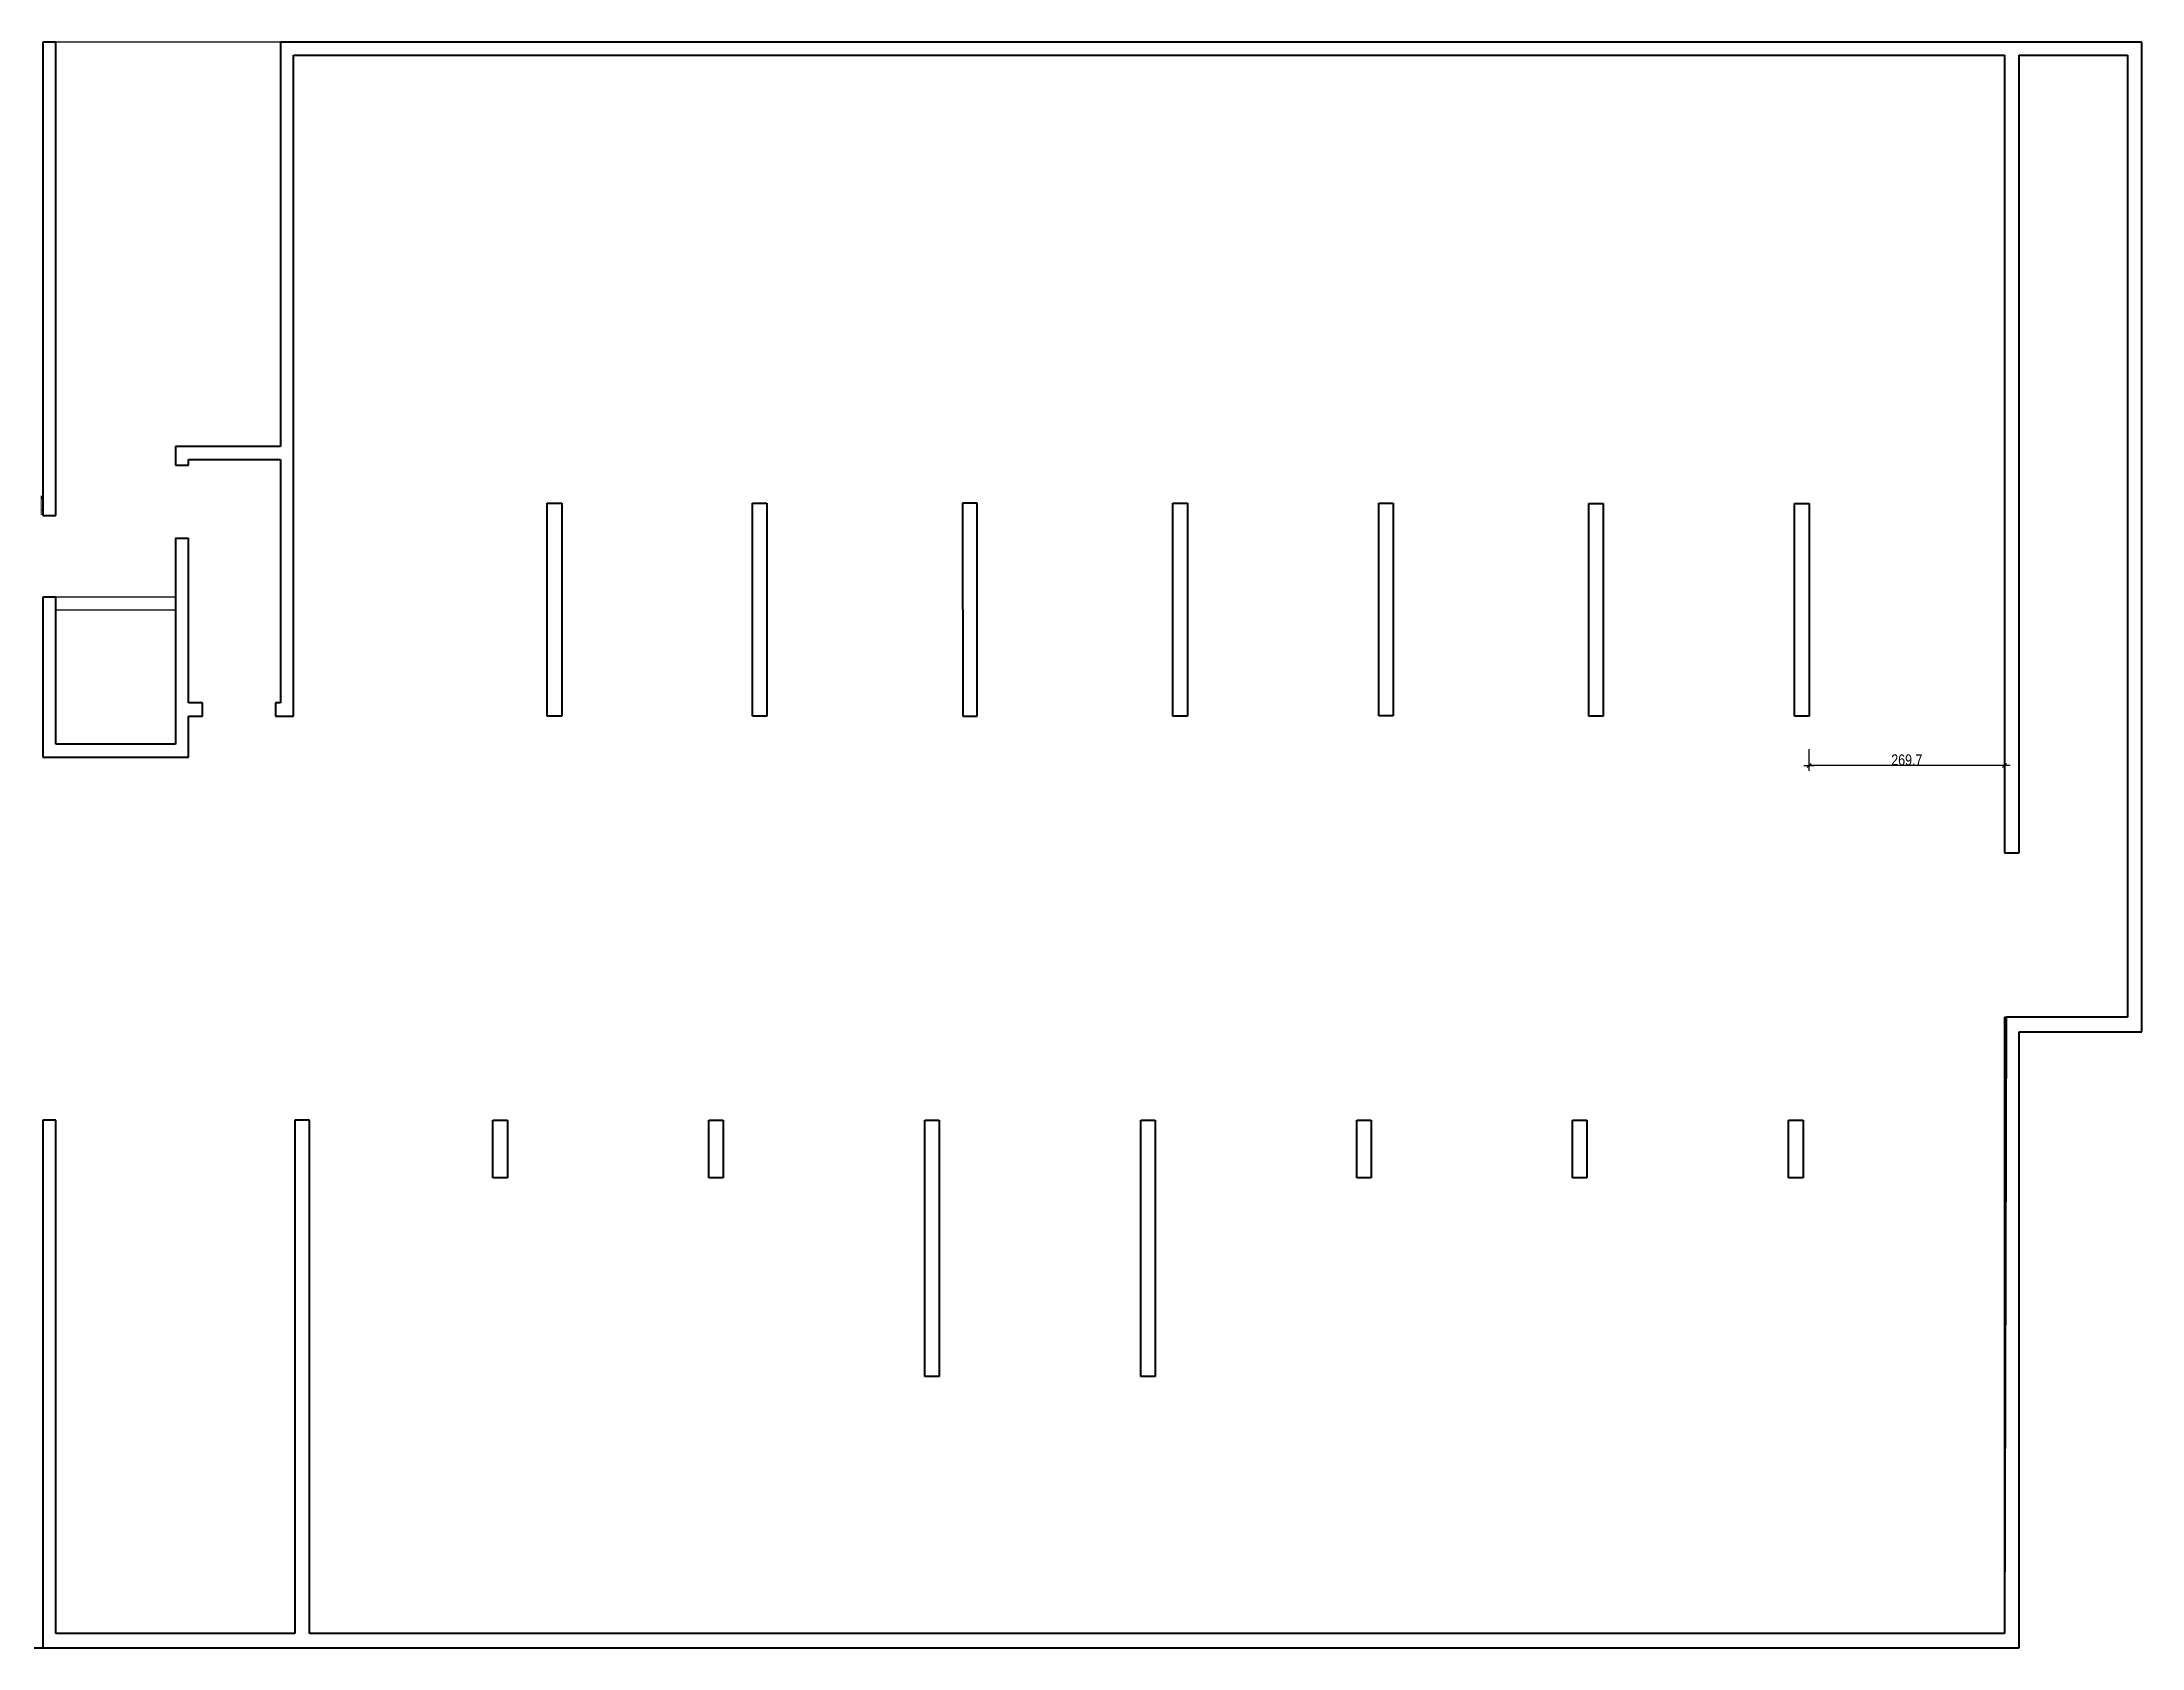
# Model space of a CAD drawing. Header units: centimetres. Extents: x 16433 to 114398, y -50094 to -12305.
# Drawn here: x 41388 to 44285, y -33213 to -30997 of the extents above; entities that cross this region are included whole.
import ezdxf

# ---------------------------------------------------------------- set-up
doc = ezdxf.new("R2010")
doc.units = ezdxf.units.CM
doc.header["$LTSCALE"] = 0.5
doc.linetypes.add('Style de ligne -16', pattern=[0.192476, 0.123031, -0.069444])
doc.layers.get('0').update_dxf_attribs({"linetype": 'CONTINUOUS'})
doc.layers.get('DEFPOINTS').update_dxf_attribs({"linetype": 'CONTINUOUS'})
for name, color, linetype in [('01_cote_gen', 4, 'CONTINUOUS'), ('3-BAT C-Niveau -2', 7, 'CONTINUOUS'), ('AA_COTES', 2, 'CONTINUOUS')]:
    doc.layers.add(name, color=color, linetype=linetype)
doc.layers.add('01_murs_coup', color=5, linetype='CONTINUOUS', lineweight=60)
doc.styles.add('Century Gothic', font='GOTHIC.TTF')
doc.styles.add('STYLE2', font='ARIALN.TTF')
doc.dimstyles.new('JB50', dxfattribs={"dimscale": 0.1, "dimtxt": 150, "dimasz": 15, "dimexe": 0.1, "dimexo": 0.1, "dimgap": 0.09, "dimtad": 1, "dimdec": 1, "dimdsep": 46, "dimtxsty": 'STYLE2', "dimblk1": 'BOND_G', "dimblk2": 'BOND_D', "dimsah": 1, "dimcen": 1.5, "dimdle": 0.01, "dimse1": 1, "dimse2": 1, "dimclrd": 4, "dimclre": 2, "dimclrt": 6, "dimazin": 2, "dimtfac": 2.333333, "dimtdec": 1, "dimtix": 1, "dimtmove": 2, "dimatfit": 3, "dimldrblk": 'BOND_G', "dimfxl": 1, "dimtolj": 1, "dimtzin": 0, "dimarcsym": 0})

# ---------------------------------------------------------------- blocks, each defined once
blk = doc.blocks.new('Groupe-157-1')
at = {"color": 7, "linetype": 'Continuous', "lineweight": 13}
for p, q in [((14313.8, -46501.5), (14288.1, -46506.3)), ((14314.1, -46503.4), (14288.5, -46508.3))]:
    blk.add_line(p, q, dxfattribs=at)
at = {"color": 7, "linetype": 'Continuous', "lineweight": 13, "flags": 128}
blk.add_lwpolyline([(14294.7, -46505.1), (14295.1, -46507.1), (14288.5, -46508.3), (14288.1, -46506.3)], close=True, dxfattribs=at)
at = {"color": 7, "linetype": 'Continuous', "lineweight": 25, "flags": 128}
blk.add_lwpolyline([(14313.8, -46501.5), (14310.2, -46502.2), (14310.5, -46504.1), (14314.1, -46503.4)], dxfattribs=at)
blk = doc.blocks.new('Groupe-141-1')
at = {"color": 7, "linetype": 'Style de ligne -16', "lineweight": 13}
for p, q in [((14120.1, -46468.9), (14103, -46460.5)), ((14103, -46460.5), (14104.8, -46470.4)), ((14105, -46480.4), (14104.8, -46470.4)), ((14120.1, -46468.9), (14105, -46480.4))]:
    blk.add_line(p, q, dxfattribs=at)
blk = doc.blocks.new('Groupe-142-1')
at = {"color": 7, "linetype": 'Continuous', "lineweight": 13}
for p, q in [((14080, -46273.1), (14094, -46260.3)), ((14080, -46273.1), (14097.7, -46279.8)), ((14094, -46260.3), (14095.1, -46270.2)), ((14097.7, -46279.8), (14095.1, -46270.2))]:
    blk.add_line(p, q, dxfattribs=at)
blk = doc.blocks.new('Groupe-143-1')
at = {"color": 7, "linetype": 'Continuous', "lineweight": 35}
for p, q in [((14058.7, -46212.1), (14107.9, -46392.4)), ((14063.6, -46212.8), (14112, -46390.5))]:
    blk.add_line(p, q, dxfattribs=at)
at = {"color": 7, "linetype": 'Continuous', "lineweight": 13}
for p, q in [((14104.6, -46356.1), (14135, -46211.7)), ((14108.7, -46357.6), (14195.2, -46200.3)), ((14099, -46342.9), (14088.4, -46220.5)), ((14112.2, -46360.3), (14237.4, -46238.1)), ((14114.8, -46363.8), (14248.1, -46294.7)), ((14116.5, -46367.9), (14257.1, -46341.8))]:
    blk.add_line(p, q, dxfattribs=at)
at = {"color": 7, "linetype": 'Style de ligne -16', "lineweight": 13}
for p, q in [((14092.1, -46359), (13995.1, -46238.2)), ((14095.9, -46356.8), (14044.6, -46228.8)), ((14089.1, -46362.3), (13926.7, -46251.2)), ((14086.9, -46366.1), (13929.6, -46316.6)), ((14086.5, -46370.6), (13939.6, -46369)), ((14087.1, -46374.9), (13948.4, -46415.5)), ((14088.9, -46378.9), (13957.7, -46464.7)), ((14091.8, -46382.2), (13969.7, -46528.1)), ((14095.3, -46385.1), (14030.8, -46536.8)), ((14099.9, -46385.6), (14084.4, -46526.6)), ((14104.3, -46385.5), (14129.4, -46518.1))]:
    blk.add_line(p, q, dxfattribs=at)
at = {"color": 7, "linetype": 'Continuous', "lineweight": 13, "flags": 128}
blk.add_lwpolyline([(14067.9, -46228.5), (14224.9, -46198.7), (14225.6, -46202.7), (14068.9, -46232.4)], dxfattribs=at)
blk.add_lwpolyline([(14254.4, -46370.8), (14221.9, -46199.3), (14225.9, -46198.6), (14258.4, -46370.1)], close=True, dxfattribs=at)
at = {"color": 7, "linetype": 'Style de ligne -16', "lineweight": 13, "flags": 128}
blk.add_lwpolyline([(14064.5, -46233.2), (13924, -46259.8), (13923.2, -46255.9), (14063.4, -46229.3)], dxfattribs=at)
for points in [[(13976.6, -46543), (13922.3, -46256.1), (13926.2, -46255.4), (13980.6, -46542.2)], [(13977.6, -46542.8), (13976.9, -46538.9), (14155.4, -46505), (14156.1, -46509)]]:
    blk.add_lwpolyline(points, close=True, dxfattribs=at)
at = {"color": 7, "linetype": 'Continuous', "lineweight": 13}
blk.add_circle((14101.5, -46370.7), 15, dxfattribs=at)
at = {"color": 7, "linetype": 'Style de ligne -16', "lineweight": 13}
blk.add_arc((14101.5, -46370.7), 100, 104.9694, 280.7243, dxfattribs=at)
at = {"color": 7, "linetype": 'Continuous', "lineweight": 13}
blk.add_arc((14101.5, -46370.7), 100, 10.5295, 102.3869, dxfattribs=at)
at = {"color": 7, "linetype": 'Continuous', "lineweight": 5}
for start, end in [(103.8165, 280.7243), (10.5295, 90.0534)]:
    blk.add_arc((14101.5, -46370.7), 19, start, end, dxfattribs=at)
at = {"color": 7}
for name in ['Groupe-142-1', 'Groupe-141-1']:
    blk.add_blockref(name, (0, 0), dxfattribs=at)
at = {"color": 7, "char_height": 10.106, "attachment_point": 1, "rotation": 11.3343, "line_spacing_factor": 1.026243, "style": 'Century Gothic'}
for s, insert, width in [('\\pt3.6249,7.0931,10.641,14.188;7', (14050.9, -46268.1), 7.82), ('\\pt3.6249,7.0931,10.641,14.188;6', (14081.2, -46252.8), 7.82), ('\\pt3.6249,7.0931,10.641;5', (14112.5, -46258.5), 7.82), ('\\pt3.6249,7.2568,10.641,14.188;4', (14141.1, -46269), 7.82), ('\\pt3.6249,7.0931,10.641,14.188,17.735;8', (14023.1, -46284.6), 17.303), ('\\pt3.6249,6.6525,9.9793,13.309,16.634;3', (14168.5, -46286.6), 7.82), ('\\pt3.6249,7.0931,10.641,14.188,17.735,21.282;9', (14005.8, -46311.8), 7.82), ('\\pt3.6249,7.2568,10.682,14.249;2', (14188.5, -46311.8), 7.82), ('\\pt3.6249,7.0931,10.641,14.188,17.735,21.282;10', (13989, -46340), 15.641), ('\\pt3.6249,7.2568,10.682;1', (14200.8, -46339.2), 7.82), ('\\pt3.6249,7.0931,10.641,14.188,17.735,21.282;11', (13986.2, -46374.7), 15.641), ('\\pt3.6249,7.0931,10.641,14.188,17.735,21.282;12', (13991, -46406.6), 15.641), ('\\pt3.6249,7.0931,10.641,14.188,17.735,21.282;13', (14003.3, -46433.6), 15.641), ('\\pt3.6249,7.0931,10.641,14.188,17.735,21.282;14', (14028.8, -46455.7), 15.641), ('\\pt3.6249,7.0931,10.641,14.188,17.735,21.282;15', (14058.2, -46469.9), 15.641), ('\\pt3.6249,7.0931,10.641,14.188,17.735,21.282;16', (14088.1, -46475), 15.641), ('\\pt3.6249,7.4448,11.167,14.886,18.615;17', (14124, -46480.8), 15.641)]:
    blk.add_mtext(s, dxfattribs=dict(at, insert=insert, width=width))
blk = doc.blocks.new('BOND_G')
at = {"layer": 'AA_COTES', "color": 0}
for p, q in [((5, 0), (-5, 0)), ((1.8, 1.8), (-1.8, -1.8)), ((0, -5), (0, 15))]:
    blk.add_line(p, q, dxfattribs=at)
blk = doc.blocks.new('BOND_D')
at = {"layer": 'AA_COTES', "color": 0}
for p, q in [((5, 0), (-5, 0)), ((-1.8, -1.8), (1.8, 1.8)), ((0, 5), (0, -15))]:
    blk.add_line(p, q, dxfattribs=at)
blk = doc.blocks.new('*D2833')
at = {"layer": '01_cote_gen', "color": 4, "lineweight": -2, "transparency": 16777216}
blk.add_line((44094.4, -31995.8), (43827.7, -31995.8), dxfattribs=at)
at = {"layer": 'DEFPOINTS', "color": 0}
for p in [(43826.2, -31927.6), (44095.9, -31927.4), (43826.2, -31995.8)]:
    blk.add_point(p, dxfattribs=at)
at = {"layer": '01_cote_gen', "color": 4, "lineweight": -2, "transparency": 16777216, "xscale": 1.5, "yscale": 1.5, "zscale": 1.5, "rotation": 180}
blk.add_blockref('BOND_D', (43826.2, -31995.8), dxfattribs=at)
at = {"layer": '01_cote_gen', "color": 4, "lineweight": -2, "transparency": 16777216, "xscale": 1.5, "yscale": 1.5, "zscale": 1.5}
blk.add_blockref('BOND_G', (44095.9, -31995.8), dxfattribs=at)
at = {"layer": '01_cote_gen', "color": 6, "transparency": 16777216, "insert": (43961, -31988.1), "char_height": 15, "attachment_point": 5, "style": 'STYLE2'}
blk.add_mtext('\\A1;269.7', dxfattribs=at)

msp = doc.modelspace()

# ---------------------------------------------------------------- linework, layer by layer
at = {"color": 7, "linetype": 'Continuous', "lineweight": 25}
for p, q in [((41571.778, -31555.578), (41571.778, -31581.535)), ((41716.904, -31555.578), (41571.778, -31555.578)), ((41735.017, -31927.467), (41735.017, -31555.578)), ((41717.017, -31573.578), (41589.778, -31573.578)), ((41589.778, -31573.578), (41589.778, -31581.535)), ((41717.017, -31909.467), (41717.017, -31573.578)), ((41717.017, -31909.467), (41717.017, -31573.578)), ((41571.778, -31682.063), (41571.778, -31927.467)), ((41589.778, -31682.063), (41589.778, -31909.467)), ((41388.776, -31763.462), (41388.778, -31984.459)), ((41388.776, -31763.462), (41388.778, -31984.459)), ((41571.778, -31763.462), (41388.776, -31763.462)), ((41406.776, -31763.462), (41388.776, -31763.462)), ((41406.776, -31763.462), (41406.777, -31966.459)), ((41406.776, -31781.462), (41406.777, -31966.459)), ((41571.778, -31781.462), (41406.776, -31781.462)), ((41571.778, -31781.462), (41406.776, -31781.462)), ((41571.778, -31781.462), (41571.778, -31966.461)), ((41589.778, -31909.467), (41609.475, -31909.467)), ((41589.778, -31909.467), (41609.475, -31909.467)), ((41589.778, -31927.467), (41609.475, -31927.467)), ((41589.778, -31927.467), (41609.475, -31927.467)), ((41589.778, -31927.467), (41589.778, -31984.461)), ((41609.475, -31927.467), (41609.475, -31909.467)), ((41710.002, -31909.467), (41717.017, -31909.467)), ((41710.002, -31909.467), (41717.017, -31909.467)), ((41710.002, -31927.467), (41710.002, -31909.467)), ((41710.002, -31927.467), (41735.017, -31927.467)), ((41710.002, -31927.467), (41735.017, -31927.467)), ((41589.778, -31984.461), (41388.778, -31984.459)), ((41589.778, -31984.461), (41388.778, -31984.459)), ((41571.778, -31966.461), (41406.777, -31966.459)), ((41571.778, -31966.461), (41406.777, -31966.459))]:
    msp.add_line(p, q, dxfattribs=at)
at = {"layer": '01_murs_coup'}
for p, q in [((41406.772, -30997.435), (41388.772, -30997.435)), ((41388.772, -30997.435), (41388.772, -31650.625)), ((41406.772, -31650.625), (41406.772, -30997.435)), ((44285.497, -30997.435), (41716.904, -30997.435)), ((41716.904, -30997.435), (41716.904, -31555.578)), ((44285.497, -32363.155), (44285.497, -30997.435)), ((41735.017, -31927.467), (41735.017, -31015.435)), ((41735.017, -31015.435), (44095.891, -31015.435)), ((44095.891, -31015.435), (44095.891, -32116.155)), ((44115.891, -32116.155), (44115.891, -31015.435)), ((44115.891, -31015.435), (44265.497, -31015.435)), ((44265.497, -31015.435), (44265.497, -32343.155)), ((41716.904, -31555.578), (41571.778, -31555.578)), ((41571.778, -31555.578), (41571.778, -31581.535)), ((41571.778, -31581.535), (41589.778, -31581.535)), ((41589.778, -31581.535), (41589.778, -31573.578)), ((41589.778, -31573.578), (41717.017, -31573.578)), ((41717.017, -31573.578), (41717.017, -31909.467)), ((42085.017, -31927.467), (42085.017, -31633.665)), ((42085.017, -31633.665), (42105.017, -31633.665)), ((42105.017, -31633.665), (42105.017, -31927.467)), ((42368.142, -31927.46), (42368.142, -31633.725)), ((42368.142, -31633.725), (42388.142, -31633.725)), ((42388.142, -31633.725), (42388.142, -31927.46)), ((42678.049, -31633.793), (42658.049, -31633.807)), ((42658.049, -31633.807), (42658.249, -31927.474)), ((42678.249, -31927.474), (42678.049, -31633.793)), ((42948.245, -31633.966), (42968.245, -31633.966)), ((42948.245, -31927.57), (42948.245, -31633.966)), ((42968.245, -31633.966), (42968.245, -31927.57)), ((43232.245, -31927.376), (43232.245, -31633.839)), ((43232.245, -31633.839), (43252.245, -31633.839)), ((43252.245, -31633.839), (43252.245, -31927.376)), ((43522.199, -31927.467), (43522.199, -31633.996)), ((43522.199, -31633.996), (43542.199, -31633.996)), ((43542.199, -31633.996), (43542.199, -31927.467)), ((43806.199, -31927.57), (43806.034, -31634.062)), ((43806.034, -31634.062), (43826.199, -31634.165)), ((43826.199, -31634.165), (43826.199, -31927.57)), ((41388.772, -31650.625), (41406.772, -31650.625)), ((41571.778, -31682.063), (41589.778, -31682.063)), ((41571.778, -31682.063), (41571.778, -31966.461)), ((41589.778, -31909.467), (41589.778, -31682.063)), ((41388.776, -31763.462), (41388.778, -31984.459)), ((41406.777, -31763.462), (41388.776, -31763.462)), ((41406.777, -31966.462), (41406.777, -31763.462)), ((41609.475, -31909.467), (41589.778, -31909.467)), ((41589.778, -31984.461), (41589.778, -31927.467)), ((41589.778, -31927.467), (41609.475, -31927.467)), ((41609.475, -31927.467), (41609.475, -31909.467)), ((41717.017, -31909.467), (41710.002, -31909.467)), ((41710.002, -31909.467), (41710.002, -31927.467)), ((41710.002, -31927.467), (41735.017, -31927.467)), ((42105.017, -31927.467), (42085.017, -31927.467)), ((42388.142, -31927.46), (42368.142, -31927.46)), ((42658.249, -31927.474), (42678.249, -31927.474)), ((42968.245, -31927.57), (42948.245, -31927.57)), ((43252.245, -31927.376), (43232.245, -31927.376)), ((43542.199, -31927.467), (43522.199, -31927.467)), ((43826.199, -31927.57), (43806.199, -31927.581)), ((41388.778, -31984.459), (41589.778, -31984.461)), ((41571.778, -31966.461), (41406.777, -31966.462)), ((44095.891, -32116.155), (44115.891, -32116.155)), ((44098.2, -32343.155), (44095.891, -33193.435)), ((44265.497, -32343.155), (44098.2, -32343.155)), ((44115.891, -33213.435), (44115.891, -32363.155)), ((44115.891, -32363.155), (44285.497, -32363.155)), ((41406.786, -32484.915), (41388.786, -32484.915)), ((41388.786, -32484.915), (41388.786, -33213.435)), ((41406.786, -33193.435), (41406.786, -32484.915)), ((41756.89, -32484.915), (41736.89, -32484.915)), ((41736.89, -32484.915), (41736.89, -33193.435)), ((41756.89, -33193.435), (41756.89, -32484.915)), ((42009.891, -32564.915), (42009.891, -32484.915)), ((42009.891, -32484.915), (42029.891, -32484.915)), ((42029.891, -32484.915), (42029.891, -32564.915)), ((42307.891, -32564.915), (42307.891, -32484.915)), ((42307.891, -32484.915), (42327.891, -32484.915)), ((42327.891, -32484.915), (42327.891, -32564.915)), ((42605.891, -32839.012), (42605.891, -32484.915)), ((42605.891, -32484.915), (42625.891, -32484.915)), ((42625.891, -32484.915), (42625.891, -32839.012)), ((42903.891, -32484.915), (42923.891, -32484.915)), ((42903.891, -32839.01), (42903.891, -32484.915)), ((42923.891, -32484.915), (42923.891, -32839.01)), ((43201.891, -32484.915), (43221.891, -32484.915)), ((43201.891, -32564.915), (43201.891, -32484.915)), ((43221.891, -32484.915), (43221.891, -32564.915)), ((43499.624, -32484.915), (43519.624, -32484.915)), ((43499.624, -32564.915), (43499.624, -32484.915)), ((43519.624, -32484.915), (43519.624, -32564.915)), ((43797.891, -32484.915), (43817.891, -32484.915)), ((43797.891, -32564.915), (43797.891, -32484.915)), ((43817.891, -32484.915), (43817.891, -32564.915)), ((42029.891, -32564.915), (42009.891, -32564.915)), ((42327.891, -32564.915), (42307.891, -32564.915)), ((43221.891, -32564.915), (43201.891, -32564.915)), ((43519.624, -32564.915), (43499.624, -32564.915)), ((43817.891, -32564.915), (43797.891, -32564.915)), ((42625.891, -32839.012), (42605.891, -32839.012)), ((42923.891, -32839.01), (42903.891, -32839.01)), ((41736.89, -33193.435), (41406.786, -33193.435)), ((44095.891, -33193.435), (41756.89, -33193.435)), ((40473.561, -33213.435), (44115.891, -33213.435))]:
    msp.add_line(p, q, dxfattribs=at)
at = {"layer": '3-BAT C-Niveau -2', "color": 7, "linetype": 'Continuous', "lineweight": 25}
for p, q in [((44285.497, -30997.435), (41388.772, -30997.435)), ((41388.772, -31650.625), (41388.772, -30997.435)), ((41388.772, -31650.625), (41388.772, -30997.435)), ((41406.772, -31650.625), (41406.772, -30997.435)), ((41406.772, -31329.468), (41406.772, -30997.435)), ((41716.904, -31555.578), (41716.904, -30997.435)), ((41716.904, -31555.578), (41716.904, -30997.435)), ((44285.497, -30997.435), (42462.244, -30997.435)), ((44095.891, -31015.435), (41734.904, -31015.435)), ((41734.904, -31577.407), (41734.904, -31015.435)), ((41734.904, -31577.407), (41734.904, -31015.435)), ((44265.497, -31015.435), (44115.891, -31015.435)), ((41406.772, -31650.625), (41406.772, -31347.468)), ((41406.772, -31650.625), (41388.772, -31650.625)), ((41388.786, -33213.435), (41388.786, -32484.915)), ((41406.786, -32484.915), (41388.786, -32484.915)), ((41388.786, -33213.435), (41388.786, -32484.915)), ((41406.786, -33193.435), (41406.786, -32484.915)), ((41406.786, -33193.435), (41406.786, -32484.915))]:
    msp.add_line(p, q, dxfattribs=at)
at = {"layer": '3-BAT C-Niveau -2', "color": 7, "linetype": 'Continuous', "lineweight": 35}
for p, q in [((44285.497, -32363.155), (44285.497, -30997.435)), ((44095.891, -32116.155), (44095.891, -31015.435)), ((44115.891, -32116.155), (44115.891, -31015.435)), ((44265.497, -32343.155), (44265.497, -31015.435)), ((42085.017, -31927.467), (42085.017, -31633.665)), ((42105.017, -31927.467), (42105.017, -31633.665)), ((42368.142, -31927.46), (42368.142, -31633.725)), ((42388.142, -31927.46), (42388.142, -31633.725)), ((42658.249, -31927.474), (42658.049, -31633.805)), ((42678.249, -31927.461), (42678.049, -31633.791)), ((42948.245, -31927.57), (42948.245, -31633.966)), ((42968.245, -31927.57), (42968.245, -31633.966)), ((43232.245, -31927.376), (43232.245, -31633.839)), ((43252.245, -31927.376), (43252.245, -31633.839)), ((43522.199, -31927.467), (43522.199, -31633.996)), ((43542.199, -31927.467), (43542.199, -31633.996)), ((43806.199, -31927.57), (43806.199, -31634.165)), ((43826.199, -31927.57), (43826.199, -31634.165)), ((44095.891, -33193.435), (44095.891, -32343.155)), ((44095.891, -32343.155), (44265.497, -32343.155)), ((44115.891, -33213.435), (44115.891, -32363.155)), ((44115.891, -32363.155), (44285.497, -32363.155)), ((41736.89, -32484.915), (41736.89, -33193.435)), ((41756.89, -32484.915), (41756.89, -33193.435)), ((42009.891, -32564.915), (42009.891, -32484.915)), ((42029.891, -32564.915), (42029.891, -32484.915)), ((42307.891, -32564.915), (42307.891, -32484.915)), ((42327.891, -32564.915), (42327.891, -32484.915)), ((42605.891, -32839.012), (42605.891, -32484.915)), ((42625.891, -32839.012), (42625.891, -32484.915)), ((42903.891, -32839.01), (42903.891, -32484.915)), ((42923.891, -32839.01), (42923.891, -32484.915)), ((43201.891, -32564.915), (43201.891, -32484.915)), ((43221.891, -32564.915), (43221.891, -32484.915)), ((43499.624, -32564.915), (43499.624, -32484.915)), ((43519.624, -32564.915), (43519.624, -32484.915)), ((43797.891, -32564.915), (43797.891, -32484.915)), ((43817.891, -32564.915), (43817.891, -32484.915)), ((41736.89, -33193.435), (41406.786, -33193.435)), ((44095.891, -33193.435), (41756.89, -33193.435)), ((44115.891, -33213.435), (41388.786, -33213.435))]:
    msp.add_line(p, q, dxfattribs=at)
at = {"layer": '3-BAT C-Niveau -2', "color": 7, "linetype": 'Continuous', "lineweight": 5}
for p, q in [((44285.497, -32363.155), (44285.497, -30997.435)), ((42090.017, -31015.455), (42085.017, -31015.455)), ((42373.142, -31015.455), (42368.142, -31015.455)), ((42678.049, -31015.445), (42673.049, -31015.445)), ((42968.245, -31015.455), (42963.245, -31015.455)), ((43252.245, -31015.455), (43247.245, -31015.455)), ((43534.699, -31015.455), (43529.699, -31015.455)), ((43811.034, -31015.521), (43806.034, -31015.521)), ((44095.891, -32116.155), (44095.891, -31015.435)), ((44115.891, -32116.155), (44115.891, -31015.435)), ((44265.497, -32343.155), (44265.497, -31015.435)), ((42090.017, -31633.665), (42085.017, -31633.665)), ((42105.017, -31633.665), (42085.017, -31633.665)), ((42085.017, -31927.467), (42085.017, -31633.665)), ((42105.017, -31927.467), (42105.017, -31633.665)), ((42373.142, -31633.725), (42368.142, -31633.725)), ((42388.142, -31633.725), (42368.142, -31633.725)), ((42368.142, -31927.46), (42368.142, -31633.725)), ((42388.142, -31927.46), (42388.142, -31633.725)), ((42678.049, -31633.791), (42658.049, -31633.805)), ((42658.249, -31927.474), (42658.049, -31633.805)), ((42678.049, -31633.793), (42673.049, -31633.793)), ((42678.249, -31927.461), (42678.049, -31633.791)), ((42968.245, -31633.966), (42948.245, -31633.966)), ((42948.245, -31927.57), (42948.245, -31633.966)), ((42968.245, -31633.966), (42963.245, -31633.966)), ((42968.245, -31927.57), (42968.245, -31633.966)), ((43252.245, -31633.839), (43232.245, -31633.839)), ((43232.245, -31927.376), (43232.245, -31633.839)), ((43252.245, -31633.839), (43247.245, -31633.839)), ((43252.245, -31927.376), (43252.245, -31633.839)), ((43542.199, -31633.996), (43522.199, -31633.996)), ((43522.199, -31927.467), (43522.199, -31633.996)), ((43534.699, -31633.996), (43529.699, -31633.996)), ((43542.199, -31927.467), (43542.199, -31633.996)), ((43811.034, -31634.062), (43806.034, -31634.062)), ((43826.199, -31634.165), (43806.199, -31634.165)), ((43806.199, -31927.57), (43806.199, -31634.165)), ((43826.199, -31927.57), (43826.199, -31634.165)), ((41735.017, -31922.467), (41735.017, -31927.467)), ((42105.017, -31927.467), (42085.017, -31927.467)), ((42388.142, -31927.46), (42368.142, -31927.46)), ((42678.249, -31927.461), (42658.249, -31927.474)), ((42968.245, -31927.57), (42948.245, -31927.57)), ((43252.245, -31927.376), (43232.245, -31927.376)), ((43542.199, -31927.467), (43522.199, -31927.467)), ((43826.199, -31927.57), (43806.199, -31927.57)), ((44115.891, -32343.155), (44095.891, -32343.155)), ((44095.891, -32517.434), (44095.891, -32343.155)), ((44095.891, -32343.155), (44265.497, -32343.155)), ((44115.891, -33213.435), (44115.891, -32363.155)), ((44115.891, -32363.155), (44285.497, -32363.155)), ((41736.89, -32484.915), (41736.89, -33193.435)), ((41736.89, -32484.915), (41756.89, -32484.915)), ((41756.89, -32484.915), (41756.89, -33193.435)), ((42029.891, -32484.915), (42009.891, -32484.915)), ((42009.891, -32564.915), (42009.891, -32484.915)), ((42029.891, -32564.915), (42029.891, -32484.915)), ((42327.891, -32484.915), (42307.891, -32484.915)), ((42307.891, -32564.915), (42307.891, -32484.915)), ((42327.891, -32564.915), (42327.891, -32484.915)), ((42625.891, -32484.915), (42605.891, -32484.915)), ((42605.891, -32839.012), (42605.891, -32484.915)), ((42625.891, -32839.012), (42625.891, -32484.915)), ((42923.891, -32484.915), (42903.891, -32484.915)), ((42903.891, -32839.01), (42903.891, -32484.915)), ((42923.891, -32839.01), (42923.891, -32484.915)), ((43221.891, -32484.915), (43201.891, -32484.915)), ((43201.891, -32564.915), (43201.891, -32484.915)), ((43221.891, -32564.915), (43221.891, -32484.915)), ((43519.624, -32484.915), (43499.624, -32484.915)), ((43499.624, -32564.915), (43499.624, -32484.915)), ((43519.624, -32564.915), (43519.624, -32484.915)), ((43817.891, -32484.915), (43797.891, -32484.915)), ((43797.891, -32564.915), (43797.891, -32484.915)), ((43817.891, -32564.915), (43817.891, -32484.915)), ((44095.891, -33193.435), (44095.891, -32522.434)), ((42029.891, -32564.915), (42009.891, -32564.915)), ((42017.391, -32564.915), (42022.391, -32564.915)), ((42327.891, -32564.915), (42307.891, -32564.915)), ((42315.391, -32564.915), (42320.391, -32564.915)), ((43221.891, -32564.915), (43201.891, -32564.915)), ((43209.391, -32564.915), (43214.391, -32564.915)), ((43519.624, -32564.915), (43499.624, -32564.915)), ((43507.124, -32564.915), (43512.124, -32564.915)), ((43817.891, -32564.915), (43797.891, -32564.915)), ((43805.391, -32564.915), (43810.391, -32564.915)), ((42625.891, -32839.012), (42605.891, -32839.012)), ((42613.391, -32839.012), (42618.391, -32839.012)), ((42923.891, -32839.01), (42903.891, -32839.01)), ((42911.391, -32839.01), (42916.391, -32839.01)), ((41736.89, -33193.435), (41406.786, -33193.435)), ((43508.714, -33193.435), (41756.89, -33193.435)), ((42017.391, -33193.435), (42022.391, -33193.435)), ((42315.391, -33193.435), (42320.391, -33193.435)), ((42613.391, -33193.435), (42618.391, -33193.435)), ((42911.391, -33193.435), (42916.391, -33193.435)), ((43209.391, -33193.435), (43214.391, -33193.435)), ((43507.124, -33193.435), (43512.124, -33193.435)), ((44095.891, -33193.435), (43526.714, -33193.435)), ((43805.391, -33193.435), (43810.391, -33193.435)), ((44115.891, -33213.435), (41388.786, -33213.435))]:
    msp.add_line(p, q, dxfattribs=at)
for points in [[(44095.891, -32116.155), (44098.2, -32116.155)], [(44098.2, -32343.155), (44095.891, -32343.155)]]:
    msp.add_lwpolyline(points, dxfattribs=at)
at = {"layer": '3-BAT C-Niveau -2', "color": 7, "linetype": 'Continuous', "lineweight": 13}
for points in [[(44095.891, -32116.155), (44115.891, -32116.155)], [(44095.891, -32116.155), (44115.891, -32116.155)], [(44115.891, -32343.155), (44095.891, -32343.155)], [(44115.891, -32343.155), (44095.891, -32343.155)]]:
    msp.add_lwpolyline(points, dxfattribs=at)

# ---------------------------------------------------------------- block references
at = {"color": 7, "rotation": 79.27640525614329}
msp.add_blockref('Groupe-143-1', (-6965.998, -37034.655), dxfattribs=at)
at = {"layer": '3-BAT C-Niveau -2', "color": 7, "rotation": 79.27640525614329}
msp.add_blockref('Groupe-157-1', (-6965.998, -37034.655), dxfattribs=at)

# ---------------------------------------------------------------- dimensions: what is measured, and where the dimension line sits
at = {"layer": '01_cote_gen'}
dim = msp.add_linear_dim(base=(43826.199, -31995.814), p1=(44095.891, -31927.376), p2=(43826.199, -31927.57), dimstyle='JB50', dxfattribs=at)
dim.commit()
dim.dimension.update_dxf_attribs({"geometry": '*D2833', "text_midpoint": (43961.045, -31988.147)})

doc.saveas('drawing.dxf')
